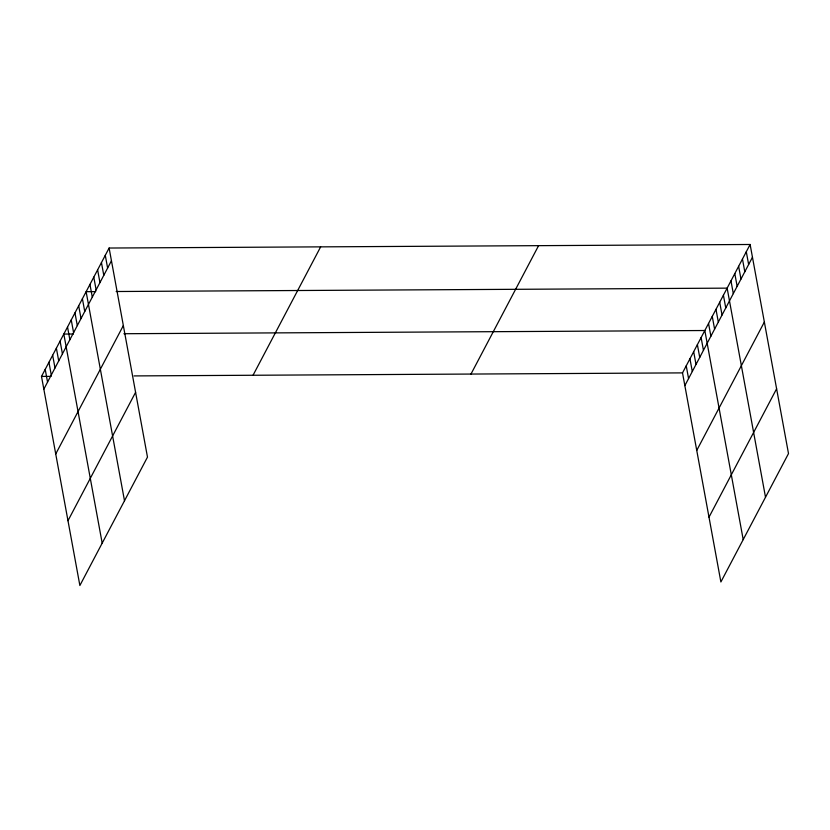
<?xml version="1.0" encoding="UTF-8"?>
<svg xmlns="http://www.w3.org/2000/svg" width="830" height="830" viewBox="0 0 830 830"><rect width="100%" height="100%" fill="white"/><g stroke="black" fill="none" stroke-linecap="round" stroke-linejoin="round"><path stroke-width="1.25" d="M109.114 248.035L147.481 457.112L79.877 585.513L41.5 376.426L109.114 248.035L750.123 244.487L788.5 453.574L720.886 581.965L682.519 372.888L750.123 244.487M43.834 389.166L111.448 260.776M55.735 453.958L123.338 325.568M67.977 520.721L135.591 392.32M253.036 375.264L320.65 246.863M470.983 374.06L538.587 245.659M684.854 385.628L752.468 257.227M696.744 450.42L764.357 322.019M708.996 517.173L776.61 388.782M95.741 291.631L86.123 291.683L124.5 500.77M116.169 291.517L727.142 288.145L765.509 497.222M73.424 334.002L63.817 334.054L102.183 543.142M123.909 333.722L704.826 330.516L743.203 539.593M41.5 376.426L51.118 376.374M134.045 375.917L682.519 372.888M746.295 251.77L748.629 264.5M742.466 259.043L744.801 271.784M738.627 266.316L740.972 279.056M734.799 273.589L737.144 286.329M730.971 280.872L733.305 293.613M723.418 295.21L725.762 307.951M719.703 302.265L722.038 315.006M715.979 309.331L718.324 322.071M712.264 316.396L714.599 329.137M708.55 323.451L710.885 336.192M701.111 337.582L703.446 350.312M697.387 344.637L699.732 357.377M693.673 351.702L696.007 364.443M689.948 358.768L692.293 371.498M686.234 365.823L688.568 378.563M105.286 255.308L107.62 268.049M101.447 262.581L103.792 275.321M97.618 269.864L99.953 282.594M93.79 277.137L96.124 289.877M89.951 284.41L92.296 297.15M82.409 298.748L84.743 311.489M78.684 305.814L81.029 318.554M74.97 312.869L77.304 325.609M71.245 319.934L73.59 332.674M67.531 326.999L69.865 339.74M60.092 341.12L62.426 353.86M56.378 348.185L58.712 360.925M52.653 355.24L54.998 367.981M48.939 362.305L51.273 375.046M45.214 369.371L47.559 382.111"/></g></svg>
